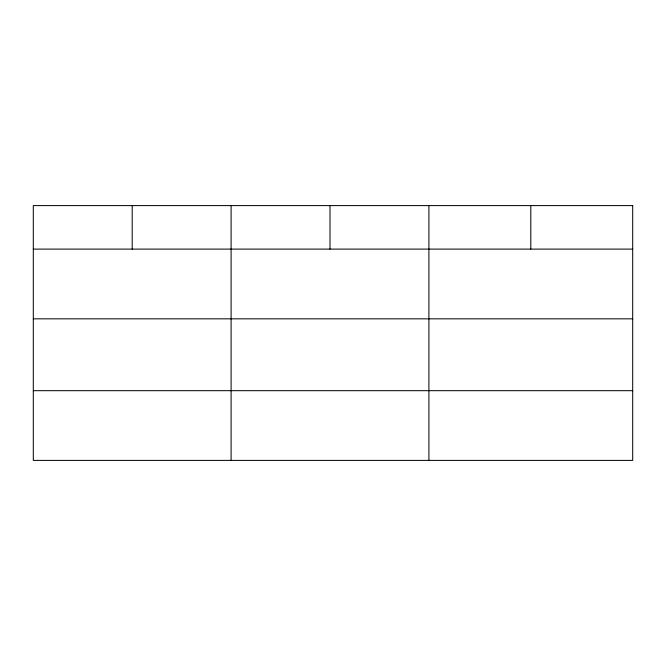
<?xml version="1.0" encoding="UTF-8"?>
<svg xmlns="http://www.w3.org/2000/svg" width="666" height="666" viewBox="0 0 666 666"><rect width="100%" height="100%" fill="white"/><g stroke="black" fill="none" stroke-linecap="round" stroke-linejoin="round"><path stroke-width="1" d="M33.3 249.109L632.7 249.109M33.3 318.831L632.7 318.831M33.3 390.676L632.7 390.676M530.802 205.603L530.802 249.109M428.904 205.603L428.904 460.397M330.003 205.603L330.003 249.109M231.102 205.603L231.102 460.397M132.201 205.603L132.201 249.109M632.7 205.603L33.3 205.603L33.3 460.397L632.7 460.397L632.7 205.603"/></g></svg>
